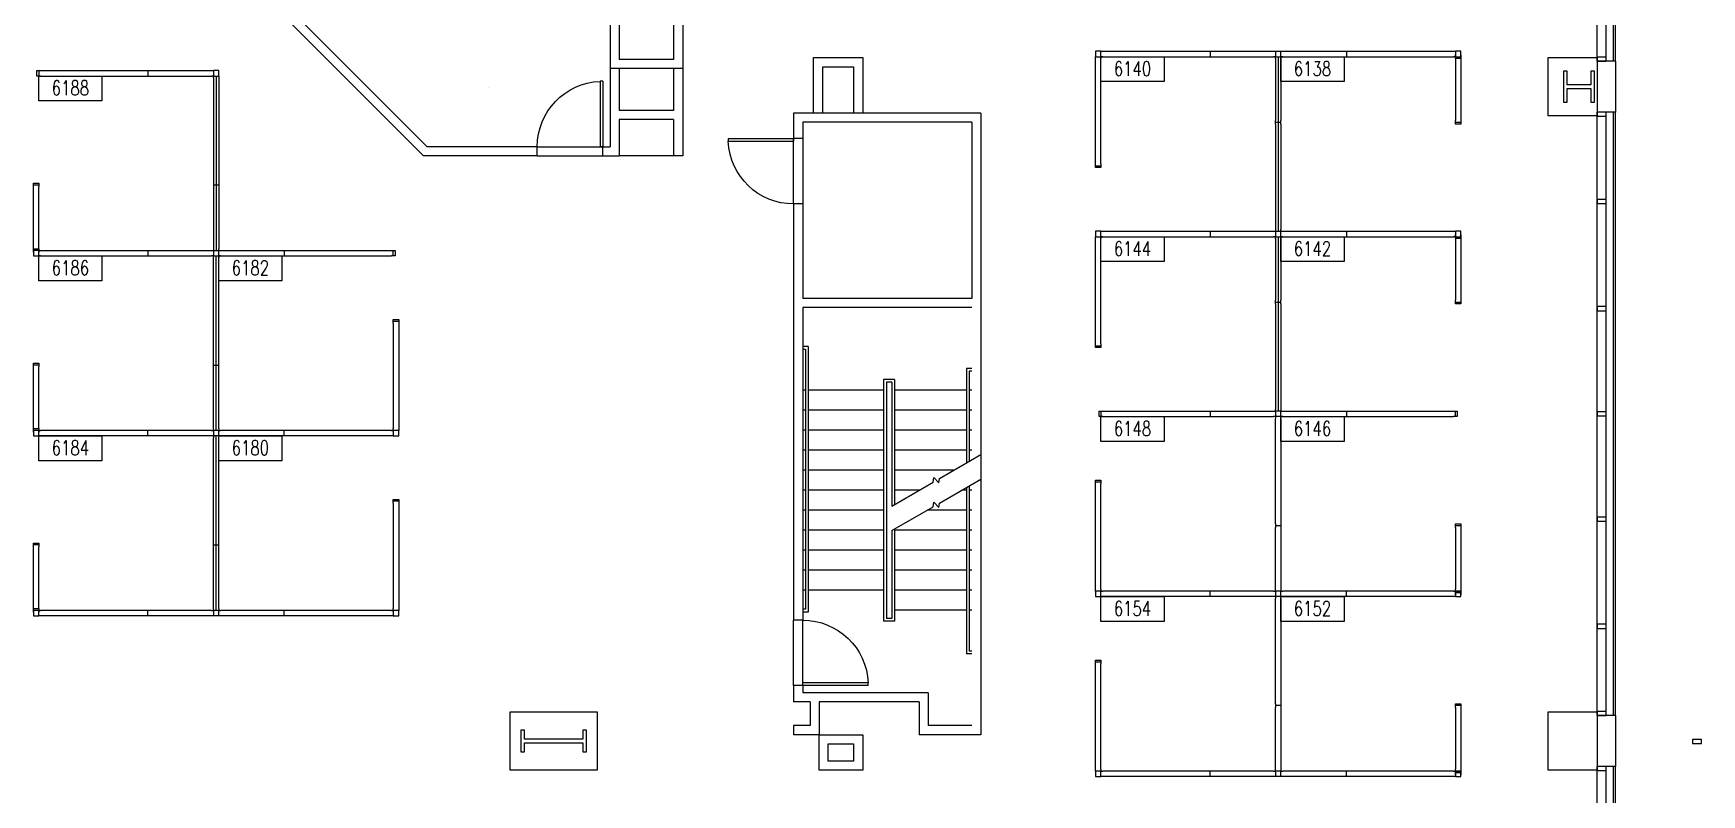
# Model space of a CAD drawing. Header units: inches. Extents: x 843 to 3431, y 843 to 3384.
# Drawn here: x 2514 to 3431, y 1555 to 1973 of the extents above; entities that cross this region are included whole.
import ezdxf
from ezdxf.enums import TextEntityAlignment as Align

# ---------------------------------------------------------------- set-up
doc = ezdxf.new("R2010")
doc.units = ezdxf.units.IN
doc.header["$MEASUREMENT"] = 0
doc.layers.get('0').update_dxf_attribs({"linetype": 'CONTINUOUS'})
for name, color, linetype in [('E-B-CORE', 8, 'CONTINUOUS'), ('E-B-FURR', 6, 'CONTINUOUS'), ('E-B-GLAZ', 8, 'CONTINUOUS'), ('E-B-MULL', 8, 'CONTINUOUS'), ('E-B-SHEL', 2, 'CONTINUOUS'), ('E-C-HEAD', 5, 'CONTINUOUS'), ('E-F-DOOR', 3, 'CONTINUOUS'), ('E-F-STAIR', 8, 'CONTINUOUS'), ('E-S-COLM', 8, 'CONTINUOUS'), ('PANELS_201', 6, 'CONTINUOUS'), ('RMNUM', 40, 'CONTINUOUS')]:
    doc.layers.add(name, color=color, linetype=linetype)
doc.styles.add('ROMANS', font='romans', dxfattribs={"width": 0.75, "height": 8})

# ---------------------------------------------------------------- blocks, each defined once
blk = doc.blocks.new('DR-36')
for p, q in [((0, 36), (0, 0)), ((0, 36), (1.5, 36)), ((1.5, 36), (1.5, 0)), ((0, 0), (1.5, 0))]:
    blk.add_line(p, q)
blk.add_arc((0, 0), 36, 0, 87.61406)
blk = doc.blocks.new('RMNUM')
at = {"layer": 'RMNUM'}
blk.add_lwpolyline([(-16.33354, 6.674702), (18.388073, 6.674702), (18.388073, -6.982766), (-16.33354, -6.982766), (-16.33354, 6.674702)], dxfattribs=at)
at = {"layer": 'RMNUM', "style": 'ROMANS', "width": 0.75}
blk.add_attdef('NUMBER', text='', height=8, dxfattribs=at).set_placement((1.027267, 0.114097), align=Align.MIDDLE_CENTER)

msp = doc.modelspace()

# ---------------------------------------------------------------- linework, layer by layer
msp.add_line((2764.11, 1943.65), (2764.11, 1943.65))
at = {"layer": 'E-B-CORE'}
for p, q in [((2831, 2110), (2831, 1954)), ((2836, 2110), (2836, 1959)), ((2866, 1982), (2866, 1959)), ((2871, 1982), (2871, 1954)), ((2866, 1959), (2836, 1959)), ((2871, 1954), (2831, 1954)), ((3035, 1929.5), (2932, 1929.5)), ((2932, 1929.5), (2932, 1915.5)), ((3035, 1929.5), (3035, 1587.5)), ((3030, 1924.5), (2937, 1924.5)), ((2937, 1924.5), (2937, 1915.5)), ((3030, 1924.5), (3030, 1827.5)), ((2937, 1915.5), (2932, 1915.5)), ((2932, 1879.5), (2932, 1650.5)), ((2937, 1879.5), (2932, 1879.5)), ((2937, 1879.5), (2937, 1827.5)), ((3030, 1827.5), (2937, 1827.5)), ((3030, 1822.5), (2937, 1822.5)), ((2937, 1822.5), (2937, 1650.5)), ((2937, 1650.5), (2932, 1650.5)), ((2937, 1614.5), (2932, 1614.5)), ((2932, 1614.5), (2932, 1605.5)), ((2937, 1614.5), (2937, 1610.5)), ((3006, 1610.5), (2937, 1610.5)), ((3006, 1610.5), (3006, 1592.5)), ((2941, 1605.5), (2932, 1605.5)), ((2941, 1605.5), (2941, 1592.5)), ((2946, 1605.5), (2946, 1587.5)), ((3001, 1605.5), (2946, 1605.5)), ((3001, 1605.5), (3001, 1587.5)), ((2941, 1592.5), (2932, 1592.5)), ((2932, 1592.5), (2932, 1587.5)), ((3030, 1592.5), (3006, 1592.5)), ((2946, 1587.5), (2932, 1587.5)), ((3035, 1587.5), (3001, 1587.5))]:
    msp.add_line(p, q, dxfattribs=at)
for points in [[(2970, 1587.5), (2970, 1568), (2946, 1568), (2946, 1587.5)], [(2965, 1582.5), (2965, 1573), (2951, 1573), (2951, 1582.5)]]:
    msp.add_lwpolyline(points, close=True, dxfattribs=at)
at = {"layer": 'E-B-FURR'}
for p, q in [((3374, 1958), (3374, 2290)), ((2728.41, 1906), (2586, 2048.41)), ((2730.48, 1911), (2628.7, 2012.78)), ((2948, 1955), (2965, 1955)), ((2948, 1929.43), (2948, 1955)), ((2965, 1955), (2965, 1929.43)), ((2831, 1954), (2831, 1911)), ((2836, 1954), (2836, 1931)), ((2866, 1954), (2866, 1931)), ((2871, 1954), (2871, 1906)), ((2866, 1931), (2836, 1931)), ((3374, 1598), (3374, 1930)), ((2866, 1926), (2836, 1926)), ((2836, 1926), (2836, 1906)), ((2866, 1926), (2866, 1906)), ((2791, 1911), (2730.48, 1911)), ((2791, 1906), (2791, 1911)), ((2827, 1911), (2831, 1911)), ((2827, 1906), (2827, 1911)), ((2791, 1906), (2728.41, 1906)), ((2827, 1906), (2836, 1906)), ((2871, 1906), (2866, 1906)), ((3374, 1238), (3374, 1570))]:
    msp.add_line(p, q, dxfattribs=at)
for points in [[(2943, 1929.5), (2943, 1960), (2970, 1960)], [(2970, 1960), (2970, 1929.5)]]:
    msp.add_lwpolyline(points, dxfattribs=at)
for points in [[(3374, 1960), (3374, 1928), (3347, 1928), (3347, 1960)], [(2824, 1600), (2824, 1568), (2776, 1568), (2776, 1600)], [(3374, 1600), (3374, 1568), (3347, 1568), (3347, 1600)]]:
    msp.add_lwpolyline(points, close=True, dxfattribs=at)
at = {"layer": 'E-B-GLAZ'}
for p, q in [((3379, 1958), (3379, 2290)), ((3383, 1958), (3383, 2290)), ((3384, 1958), (3384, 2290)), ((3379, 1598), (3379, 1930)), ((3383, 1598), (3383, 1930)), ((3384, 1598), (3384, 1930)), ((3383, 1237.7), (3383, 1570)), ((3384, 1237.74), (3384, 1570)), ((3379, 1236.19), (3379, 1568.19))]:
    msp.add_line(p, q, dxfattribs=at)
at = {"layer": 'E-B-MULL'}
for points in [[(3379, 1960.25), (3374, 1960.25), (3374, 1958), (3379, 1958)], [(3379, 1930), (3374, 1930), (3374, 1927.75), (3379, 1927.75)], [(3379, 1882), (3374, 1882), (3374, 1879.75), (3379, 1879.75)], [(3379, 1823), (3374, 1823), (3374, 1820.75), (3379, 1820.75)], [(3379, 1765.12), (3374, 1765.12), (3374, 1762.88), (3379, 1762.88)], [(3379, 1707.25), (3374, 1707.25), (3374, 1705), (3379, 1705)], [(3379, 1648.25), (3374, 1648.25), (3374, 1646), (3379, 1646)], [(3379, 1600.25), (3374, 1600.25), (3374, 1598), (3379, 1598)], [(3431.45, 1584.95), (3426.45, 1584.95), (3426.45, 1582.7), (3431.45, 1582.7)], [(3379, 1570), (3374, 1570), (3374, 1567.75), (3379, 1567.75)]]:
    msp.add_lwpolyline(points, close=True, dxfattribs=at)
at = {"layer": 'E-B-SHEL'}
for p, q in [((3384, 1958), (3374, 1958)), ((3374, 1958), (3374, 1930)), ((3384, 1958), (3384, 1930)), ((3384, 1930), (3374, 1930)), ((3384, 1598), (3374, 1598)), ((3374, 1598), (3374, 1570)), ((3384, 1598), (3384, 1570)), ((3384, 1570), (3374, 1570))]:
    msp.add_line(p, q, dxfattribs=at)
at = {"layer": 'E-C-HEAD'}
for p, q in [((2791, 1911), (2827, 1911)), ((2932, 1879.5), (2932, 1915.5)), ((2937, 1915.5), (2937, 1879.5)), ((2791, 1906), (2827, 1906)), ((2866, 1906), (2836, 1906)), ((2932, 1614.5), (2932, 1650.5)), ((2937, 1614.5), (2937, 1650.5))]:
    msp.add_line(p, q, dxfattribs=at)
at = {"layer": 'E-F-STAIR'}
for p, q in [((2940, 1801), (2937, 1801)), ((2938.5, 1799.5), (2937, 1799.5)), ((2938.5, 1799.5), (2938.5, 1656.5)), ((2940, 1801), (2940, 1655)), ((2981.5, 1783), (2981.5, 1650)), ((2987.5, 1783), (2981.5, 1783)), ((2983, 1781.5), (2983, 1651.5)), ((2986, 1781.5), (2983, 1781.5)), ((2986, 1781.5), (2986, 1713.33)), ((2987.5, 1783), (2987.5, 1714.2)), ((3027, 1789), (3027, 1737)), ((3030, 1789), (3027, 1789)), ((3028.5, 1787.5), (3028.5, 1737.87)), ((3030, 1787.5), (3028.5, 1787.5)), ((2938.5, 1777), (2937, 1777)), ((2981.5, 1777), (2940, 1777)), ((3027, 1777), (2987.5, 1777)), ((3030, 1777), (3028.5, 1777)), ((2938.5, 1766), (2937, 1766)), ((2981.5, 1766), (2940, 1766)), ((3027, 1766), (2987.5, 1766)), ((3030, 1766), (3028.5, 1766)), ((2938.5, 1755), (2937, 1755)), ((2981.5, 1755), (2940, 1755)), ((3027, 1755), (2987.5, 1755)), ((3030, 1755), (3028.5, 1755)), ((2938.5, 1744), (2937, 1744)), ((2981.5, 1744), (2940, 1744)), ((3027, 1744), (2987.5, 1744)), ((3030, 1744), (3028.5, 1744)), ((2938.5, 1733), (2937, 1733)), ((2981.5, 1733), (2940, 1733)), ((3020.06, 1733), (2987.5, 1733)), ((2938.5, 1722), (2937, 1722)), ((2981.5, 1722), (2940, 1722)), ((3001.01, 1722), (2987.5, 1722)), ((3027, 1722), (3024.51, 1722)), ((3027, 1723.44), (3027, 1632)), ((3028.5, 1724.3), (3028.5, 1633.5)), ((3030, 1722), (3028.5, 1722)), ((2938.5, 1711), (2937, 1711)), ((2981.5, 1711), (2940, 1711)), ((3027, 1711), (3005.46, 1711)), ((3030, 1711), (3028.5, 1711)), ((2938.5, 1700), (2937, 1700)), ((2981.5, 1700), (2940, 1700)), ((2986, 1699.77), (2986, 1651.5)), ((2987.5, 1700.63), (2987.5, 1650)), ((3027, 1700), (2987.5, 1700)), ((3030, 1700), (3028.5, 1700)), ((2938.5, 1689), (2937, 1689)), ((2981.5, 1689), (2940, 1689)), ((3027, 1689), (2987.5, 1689)), ((3030, 1689), (3028.5, 1689)), ((2938.5, 1678), (2937, 1678)), ((2981.5, 1678), (2940, 1678)), ((3027, 1678), (2987.5, 1678)), ((3030, 1678), (3028.5, 1678)), ((2938.5, 1667), (2937, 1667)), ((2981.5, 1667), (2940, 1667)), ((3027, 1667), (2987.5, 1667)), ((3030, 1667), (3028.5, 1667)), ((2938.5, 1656.5), (2937, 1656.5)), ((2940, 1655), (2937, 1655)), ((3027, 1656), (2987.5, 1656)), ((3030, 1656), (3028.5, 1656)), ((2987.5, 1650), (2981.5, 1650)), ((2986, 1651.5), (2983, 1651.5)), ((3030, 1633.5), (3028.5, 1633.5)), ((3030, 1632), (3027, 1632))]:
    msp.add_line(p, q, dxfattribs=at)
for points in [[(2986, 1713.33), (3008.69, 1726.43), (3009.02, 1728.93), (3011.94, 1726), (3012.27, 1728.5), (3035, 1741.62)], [(2986, 1699.77), (3008.69, 1712.87), (3009.02, 1715.36), (3011.94, 1712.44), (3012.27, 1714.94), (3035, 1728.06)]]:
    msp.add_lwpolyline(points, dxfattribs=at)
at = {"layer": 'E-S-COLM'}
for points in [[(3370.5, 1935.5), (3372.5, 1935.5), (3372.5, 1952.5), (3370.5, 1952.5), (3370.5, 1945), (3357.5, 1945), (3357.5, 1952.5), (3355.5, 1952.5), (3355.5, 1935.5), (3357.5, 1935.5), (3357.5, 1943), (3370.5, 1943)], [(2816, 1578), (2818, 1578), (2818, 1590), (2816, 1590), (2816, 1585), (2784, 1585), (2784, 1590), (2782, 1590), (2782, 1578), (2784, 1578), (2784, 1583), (2816, 1583)]]:
    msp.add_lwpolyline(points, close=True, dxfattribs=at)
at = {"layer": 'PANELS_201', "linetype": 'Continuous'}
for p, q in [((3296.03, 1960.49), (3299.03, 1960.49)), ((2516.79, 1853.9), (2513.79, 1853.9)), ((3296.03, 1861.49), (3299.03, 1861.49)), ((2516.79, 1754.9), (2513.79, 1754.9)), ((3197.03, 1703.49), (3197.03, 1761.49)), ((3200.03, 1761.49), (3200.03, 1703.49)), ((3197.03, 1667.49), (3197.03, 1701.49)), ((3200.03, 1701.49), (3200.03, 1667.49)), ((3197.03, 1604.49), (3197.03, 1662.49)), ((3200.03, 1662.49), (3200.03, 1604.49)), ((3299.03, 1665.49), (3296.03, 1665.49)), ((2516.79, 1655.9), (2513.79, 1655.9)), ((3197.03, 1568.49), (3197.03, 1602.49)), ((3200.03, 1602.49), (3200.03, 1568.49)), ((3299.03, 1566.49), (3296.03, 1566.49))]:
    msp.add_line(p, q, dxfattribs=at)
for points in [[(3101.03, 1963.49), (3098.03, 1963.49), (3098.03, 1960.49)], [(3098.03, 1959.49), (3098.03, 1960.49), (3101.03, 1960.49), (3101.03, 1959.49)], [(3098.03, 1901.49), (3098.03, 1959.49)], [(3102.03, 1960.49), (3101.03, 1960.49), (3101.03, 1963.49), (3102.03, 1963.49)], [(3101.03, 1901.49), (3101.03, 1959.49)], [(3102.03, 1963.49), (3160.03, 1963.49)], [(3102.03, 1960.49), (3160.03, 1960.49)], [(3160.03, 1963.49), (3162.03, 1963.49)], [(3160.03, 1960.49), (3162.03, 1960.49)], [(3161.03, 1963.49), (3161.03, 1960.49)], [(3162.03, 1963.49), (3196.03, 1963.49)], [(3162.03, 1960.49), (3196.03, 1960.49)], [(3196.03, 1963.49), (3197.03, 1963.49), (3197.03, 1960.49), (3196.03, 1960.49)], [(3197.03, 1963.49), (3200.03, 1963.49)], [(3197.03, 1959.49), (3197.03, 1960.49), (3200.03, 1960.49), (3200.03, 1959.49)], [(3197.03, 1959.49), (3197.03, 1925.49)], [(3198.53, 1960.49), (3198.53, 1924.49)], [(3201.03, 1960.49), (3200.03, 1960.49), (3200.03, 1963.49), (3201.03, 1963.49)], [(3200.03, 1959.49), (3200.03, 1925.49)], [(3201.03, 1963.49), (3235.03, 1963.49)], [(3201.03, 1960.49), (3235.03, 1960.49)], [(3235.03, 1963.49), (3237.03, 1963.49)], [(3235.03, 1960.49), (3237.03, 1960.49)], [(3236.03, 1963.49), (3236.03, 1960.49)], [(3237.03, 1963.49), (3295.03, 1963.49)], [(3237.03, 1960.49), (3295.03, 1960.49)], [(3295.03, 1963.49), (3296.03, 1963.49), (3296.03, 1960.49), (3295.03, 1960.49)], [(3299.03, 1960.49), (3299.03, 1963.49), (3296.03, 1963.49)], [(3299.03, 1961.49), (3299.03, 1960.49), (3299.03, 1959.49), (3296.03, 1959.49), (3296.03, 1961.49)], [(3296.03, 1959.49), (3296.03, 1960.49), (3299.03, 1960.49), (3299.03, 1959.49)], [(3296.03, 1959.49), (3296.03, 1925.49)], [(3299.03, 1959.49), (3299.03, 1925.49)], [(2517.79, 1949.9), (2516.79, 1949.9), (2515.79, 1949.9), (2515.79, 1952.9), (2517.79, 1952.9)], [(2516.79, 1952.9), (2516.79, 1949.9)], [(2517.79, 1952.9), (2575.79, 1952.9)], [(2517.79, 1949.9), (2575.79, 1949.9)], [(2575.79, 1952.9), (2577.79, 1952.9)], [(2575.79, 1949.9), (2577.79, 1949.9)], [(2576.79, 1952.9), (2576.79, 1949.9)], [(2577.79, 1952.9), (2611.79, 1952.9)], [(2577.79, 1949.9), (2611.79, 1949.9)], [(2611.79, 1952.9), (2612.79, 1952.9), (2612.79, 1949.9), (2611.79, 1949.9)], [(2615.79, 1949.9), (2615.79, 1952.9), (2612.79, 1952.9)], [(2612.79, 1948.9), (2612.79, 1949.9), (2615.79, 1949.9), (2615.79, 1948.9)], [(2612.79, 1948.9), (2612.79, 1890.9)], [(2614.29, 1949.9), (2614.29, 1889.9)], [(2615.79, 1948.9), (2615.79, 1890.9)], [(3197.03, 1923.49), (3197.03, 1925.49)], [(3197.03, 1924.49), (3200.03, 1924.49)], [(3197.03, 1923.49), (3197.03, 1865.49)], [(3198.53, 1924.49), (3198.53, 1864.49)], [(3200.03, 1923.49), (3200.03, 1925.49)], [(3200.03, 1923.49), (3200.03, 1865.49)], [(3299.03, 1925.49), (3299.03, 1924.49), (3299.03, 1923.49), (3296.03, 1923.49), (3296.03, 1925.49)], [(3296.03, 1924.49), (3299.03, 1924.49)], [(3101.03, 1901.49), (3101.03, 1900.49), (3101.03, 1899.49), (3098.03, 1899.49), (3098.03, 1901.49)], [(3098.03, 1900.49), (3101.03, 1900.49)], [(2513.79, 1888.9), (2513.79, 1889.9), (2513.79, 1890.9), (2516.79, 1890.9), (2516.79, 1888.9)], [(2612.79, 1890.9), (2612.79, 1888.9)], [(2615.79, 1890.9), (2615.79, 1888.9)], [(2516.79, 1889.9), (2513.79, 1889.9)], [(2513.79, 1854.9), (2513.79, 1888.9)], [(2516.79, 1854.9), (2516.79, 1888.9)], [(2615.79, 1889.9), (2612.79, 1889.9)], [(2612.79, 1888.9), (2612.79, 1854.9)], [(2614.29, 1889.9), (2614.29, 1853.9)], [(2615.79, 1888.9), (2615.79, 1854.9)], [(3101.03, 1864.49), (3098.03, 1864.49), (3098.03, 1861.49)], [(3102.03, 1861.49), (3101.03, 1861.49), (3101.03, 1864.49), (3102.03, 1864.49)], [(3102.03, 1864.49), (3160.03, 1864.49)], [(3160.03, 1864.49), (3162.03, 1864.49)], [(3161.03, 1864.49), (3161.03, 1861.49)], [(3162.03, 1864.49), (3196.03, 1864.49)], [(3196.03, 1864.49), (3197.03, 1864.49), (3197.03, 1861.49), (3196.03, 1861.49)], [(3197.03, 1865.49), (3197.03, 1864.49), (3200.03, 1864.49), (3200.03, 1865.49)], [(3201.03, 1861.49), (3200.03, 1861.49), (3200.03, 1864.49), (3201.03, 1864.49)], [(3201.03, 1864.49), (3235.03, 1864.49)], [(3235.03, 1864.49), (3237.03, 1864.49)], [(3236.03, 1864.49), (3236.03, 1861.49)], [(3237.03, 1864.49), (3295.03, 1864.49)], [(3295.03, 1864.49), (3296.03, 1864.49), (3296.03, 1861.49), (3295.03, 1861.49)], [(3299.03, 1861.49), (3299.03, 1864.49), (3296.03, 1864.49)], [(2513.79, 1852.9), (2513.79, 1853.9), (2513.79, 1854.9), (2516.79, 1854.9), (2516.79, 1852.9)], [(2516.79, 1854.9), (2516.79, 1853.9), (2513.79, 1853.9), (2513.79, 1854.9)], [(2513.79, 1853.9), (2513.79, 1850.9), (2516.79, 1850.9)], [(2517.79, 1850.9), (2516.79, 1850.9), (2516.79, 1853.9), (2517.79, 1853.9)], [(2517.79, 1853.9), (2575.79, 1853.9)], [(2575.79, 1853.9), (2577.79, 1853.9)], [(2576.79, 1853.9), (2576.79, 1850.9)], [(2577.79, 1853.9), (2611.79, 1853.9)], [(2611.79, 1853.9), (2612.79, 1853.9), (2612.79, 1850.9), (2611.79, 1850.9)], [(2612.79, 1854.9), (2612.79, 1853.9), (2615.79, 1853.9), (2615.79, 1854.9)], [(2616.79, 1850.9), (2615.79, 1850.9), (2615.79, 1853.9), (2616.79, 1853.9)], [(2616.79, 1853.9), (2650.79, 1853.9)], [(2650.79, 1853.9), (2652.79, 1853.9)], [(2651.79, 1853.9), (2651.79, 1850.9)], [(2652.79, 1853.9), (2710.79, 1853.9)], [(2710.79, 1853.9), (2711.79, 1853.9), (2712.79, 1853.9), (2712.79, 1850.9), (2710.79, 1850.9)], [(2711.79, 1850.9), (2711.79, 1853.9)], [(3098.03, 1860.49), (3098.03, 1861.49), (3101.03, 1861.49), (3101.03, 1860.49)], [(3098.03, 1802.49), (3098.03, 1860.49)], [(3101.03, 1802.49), (3101.03, 1860.49)], [(3102.03, 1861.49), (3160.03, 1861.49)], [(3160.03, 1861.49), (3162.03, 1861.49)], [(3162.03, 1861.49), (3196.03, 1861.49)], [(3197.03, 1860.49), (3197.03, 1861.49), (3200.03, 1861.49), (3200.03, 1860.49)], [(3197.03, 1860.49), (3197.03, 1826.49)], [(3198.53, 1861.49), (3198.53, 1825.49)], [(3200.03, 1860.49), (3200.03, 1826.49)], [(3201.03, 1861.49), (3235.03, 1861.49)], [(3235.03, 1861.49), (3237.03, 1861.49)], [(3237.03, 1861.49), (3295.03, 1861.49)], [(3299.03, 1862.49), (3299.03, 1861.49), (3299.03, 1860.49), (3296.03, 1860.49), (3296.03, 1862.49)], [(3296.03, 1860.49), (3296.03, 1861.49), (3299.03, 1861.49), (3299.03, 1860.49)], [(3296.03, 1860.49), (3296.03, 1826.49)], [(3299.03, 1860.49), (3299.03, 1826.49)], [(2517.79, 1850.9), (2575.79, 1850.9)], [(2575.79, 1850.9), (2577.79, 1850.9)], [(2577.79, 1850.9), (2611.79, 1850.9)], [(2612.79, 1849.9), (2612.79, 1850.9), (2615.79, 1850.9), (2615.79, 1849.9)], [(2612.79, 1791.9), (2612.79, 1849.9)], [(2614.29, 1790.9), (2614.29, 1850.9)], [(2615.79, 1791.9), (2615.79, 1849.9)], [(2616.79, 1850.9), (2650.79, 1850.9)], [(2650.79, 1850.9), (2652.79, 1850.9)], [(2652.79, 1850.9), (2710.79, 1850.9)], [(3197.03, 1824.49), (3197.03, 1826.49)], [(3200.03, 1824.49), (3200.03, 1826.49)], [(3299.03, 1826.49), (3299.03, 1825.49), (3299.03, 1824.49), (3296.03, 1824.49), (3296.03, 1826.49)], [(3197.03, 1825.49), (3200.03, 1825.49)], [(3197.03, 1824.49), (3197.03, 1766.49)], [(3198.53, 1825.49), (3198.53, 1765.49)], [(3200.03, 1824.49), (3200.03, 1766.49)], [(3296.03, 1825.49), (3299.03, 1825.49)], [(2711.79, 1813.9), (2711.79, 1814.9), (2711.79, 1815.9), (2714.79, 1815.9), (2714.79, 1813.9)], [(2714.79, 1814.9), (2711.79, 1814.9)], [(2711.79, 1813.9), (2711.79, 1755.9)], [(2714.79, 1813.9), (2714.79, 1755.9)], [(3101.03, 1802.49), (3101.03, 1801.49), (3101.03, 1800.49), (3098.03, 1800.49), (3098.03, 1802.49)], [(3098.03, 1801.49), (3101.03, 1801.49)], [(2513.79, 1789.9), (2513.79, 1790.9), (2513.79, 1791.9), (2516.79, 1791.9), (2516.79, 1789.9)], [(2516.79, 1790.9), (2513.79, 1790.9)], [(2513.79, 1755.9), (2513.79, 1789.9)], [(2516.79, 1755.9), (2516.79, 1789.9)], [(2612.79, 1789.9), (2612.79, 1791.9)], [(2612.79, 1790.9), (2615.79, 1790.9)], [(2612.79, 1755.9), (2612.79, 1789.9)], [(2614.29, 1754.9), (2614.29, 1790.9)], [(2615.79, 1789.9), (2615.79, 1791.9)], [(2615.79, 1755.9), (2615.79, 1789.9)], [(3102.03, 1762.49), (3101.03, 1762.49), (3100.03, 1762.49), (3100.03, 1765.49), (3102.03, 1765.49)], [(3101.03, 1765.49), (3101.03, 1762.49)], [(3102.03, 1765.49), (3160.03, 1765.49)], [(3102.03, 1762.49), (3160.03, 1762.49)], [(3160.03, 1765.49), (3162.03, 1765.49)], [(3160.03, 1762.49), (3162.03, 1762.49)], [(3161.03, 1765.49), (3161.03, 1762.49)], [(3162.03, 1765.49), (3196.03, 1765.49)], [(3162.03, 1762.49), (3196.03, 1762.49)], [(3196.03, 1765.49), (3197.03, 1765.49), (3197.03, 1762.49), (3196.03, 1762.49)], [(3200.03, 1766.49), (3200.03, 1765.49), (3197.03, 1765.49), (3197.03, 1766.49)], [(3200.03, 1761.49), (3200.03, 1762.49), (3197.03, 1762.49), (3197.03, 1761.49)], [(3201.03, 1762.49), (3200.03, 1762.49), (3200.03, 1765.49), (3201.03, 1765.49)], [(3201.03, 1765.49), (3235.03, 1765.49)], [(3201.03, 1762.49), (3235.03, 1762.49)], [(3235.03, 1765.49), (3237.03, 1765.49)], [(3235.03, 1762.49), (3237.03, 1762.49)], [(3236.03, 1765.49), (3236.03, 1762.49)], [(3237.03, 1765.49), (3295.03, 1765.49)], [(3237.03, 1762.49), (3295.03, 1762.49)], [(3295.03, 1765.49), (3296.03, 1765.49), (3297.03, 1765.49), (3297.03, 1762.49), (3295.03, 1762.49)], [(3296.03, 1762.49), (3296.03, 1765.49)], [(2516.79, 1755.9), (2516.79, 1754.9), (2513.79, 1754.9), (2513.79, 1755.9)], [(2513.79, 1753.9), (2513.79, 1754.9), (2513.79, 1755.9), (2516.79, 1755.9), (2516.79, 1753.9)], [(2513.79, 1754.9), (2513.79, 1751.9), (2516.79, 1751.9)], [(2517.79, 1751.9), (2516.79, 1751.9), (2516.79, 1754.9), (2517.79, 1754.9)], [(2575.79, 1754.9), (2517.79, 1754.9)], [(2577.79, 1754.9), (2575.79, 1754.9)], [(2576.79, 1751.9), (2576.79, 1754.9)], [(2611.79, 1754.9), (2577.79, 1754.9)], [(2611.79, 1754.9), (2612.79, 1754.9), (2612.79, 1751.9), (2611.79, 1751.9)], [(2615.79, 1755.9), (2615.79, 1754.9), (2612.79, 1754.9), (2612.79, 1755.9)], [(2616.79, 1751.9), (2615.79, 1751.9), (2615.79, 1754.9), (2616.79, 1754.9)], [(2650.79, 1754.9), (2616.79, 1754.9)], [(2652.79, 1754.9), (2650.79, 1754.9)], [(2651.79, 1751.9), (2651.79, 1754.9)], [(2710.79, 1754.9), (2652.79, 1754.9)], [(2710.79, 1754.9), (2711.79, 1754.9), (2711.79, 1751.9), (2710.79, 1751.9)], [(2714.79, 1755.9), (2714.79, 1754.9), (2711.79, 1754.9), (2711.79, 1755.9)], [(2711.79, 1751.9), (2714.79, 1751.9), (2714.79, 1754.9)], [(2575.79, 1751.9), (2517.79, 1751.9)], [(2577.79, 1751.9), (2575.79, 1751.9)], [(2611.79, 1751.9), (2577.79, 1751.9)], [(2615.79, 1750.9), (2615.79, 1751.9), (2612.79, 1751.9), (2612.79, 1750.9)], [(2612.79, 1692.9), (2612.79, 1750.9)], [(2614.29, 1691.9), (2614.29, 1751.9)], [(2615.79, 1692.9), (2615.79, 1750.9)], [(2650.79, 1751.9), (2616.79, 1751.9)], [(2652.79, 1751.9), (2650.79, 1751.9)], [(2710.79, 1751.9), (2652.79, 1751.9)], [(3098.03, 1725.49), (3098.03, 1726.49), (3098.03, 1727.49), (3101.03, 1727.49), (3101.03, 1725.49)], [(3101.03, 1726.49), (3098.03, 1726.49)], [(3098.03, 1667.49), (3098.03, 1725.49)], [(3101.03, 1667.49), (3101.03, 1725.49)], [(2711.79, 1714.9), (2711.79, 1715.9), (2711.79, 1716.9), (2714.79, 1716.9), (2714.79, 1714.9)], [(2714.79, 1715.9), (2711.79, 1715.9)], [(2711.79, 1714.9), (2711.79, 1656.9)], [(2714.79, 1714.9), (2714.79, 1656.9)], [(3197.03, 1703.49), (3197.03, 1701.49)], [(3200.03, 1702.49), (3197.03, 1702.49)], [(3200.03, 1703.49), (3200.03, 1701.49)], [(3296.03, 1701.49), (3296.03, 1702.49), (3296.03, 1703.49), (3299.03, 1703.49), (3299.03, 1701.49)], [(3299.03, 1702.49), (3296.03, 1702.49)], [(3296.03, 1701.49), (3296.03, 1667.49)], [(3299.03, 1701.49), (3299.03, 1667.49)], [(2513.79, 1690.9), (2513.79, 1691.9), (2513.79, 1692.9), (2516.79, 1692.9), (2516.79, 1690.9)], [(2516.79, 1691.9), (2513.79, 1691.9)], [(2513.79, 1656.9), (2513.79, 1690.9)], [(2516.79, 1656.9), (2516.79, 1690.9)], [(2612.79, 1690.9), (2612.79, 1692.9)], [(2612.79, 1691.9), (2615.79, 1691.9)], [(2612.79, 1656.9), (2612.79, 1690.9)], [(2614.29, 1655.9), (2614.29, 1691.9)], [(2615.79, 1690.9), (2615.79, 1692.9)], [(2615.79, 1656.9), (2615.79, 1690.9)], [(3101.03, 1667.49), (3101.03, 1666.49), (3098.03, 1666.49), (3098.03, 1667.49)], [(3098.03, 1666.49), (3098.03, 1663.49), (3101.03, 1663.49)], [(3102.03, 1663.49), (3101.03, 1663.49), (3101.03, 1666.49), (3102.03, 1666.49)], [(3160.03, 1666.49), (3102.03, 1666.49)], [(3160.03, 1663.49), (3102.03, 1663.49)], [(3162.03, 1666.49), (3160.03, 1666.49)], [(3162.03, 1663.49), (3160.03, 1663.49)], [(3161.03, 1663.49), (3161.03, 1666.49)], [(3196.03, 1666.49), (3162.03, 1666.49)], [(3196.03, 1663.49), (3162.03, 1663.49)], [(3196.03, 1666.49), (3197.03, 1666.49), (3197.03, 1663.49), (3196.03, 1663.49)], [(3200.03, 1667.49), (3200.03, 1666.49), (3197.03, 1666.49), (3197.03, 1667.49)], [(3200.03, 1662.49), (3200.03, 1663.49), (3197.03, 1663.49), (3197.03, 1662.49)], [(3201.03, 1663.49), (3200.03, 1663.49), (3200.03, 1666.49), (3201.03, 1666.49)], [(3235.03, 1666.49), (3201.03, 1666.49)], [(3235.03, 1663.49), (3201.03, 1663.49)], [(3237.03, 1666.49), (3235.03, 1666.49)], [(3237.03, 1663.49), (3235.03, 1663.49)], [(3236.03, 1663.49), (3236.03, 1666.49)], [(3295.03, 1666.49), (3237.03, 1666.49)], [(3295.03, 1663.49), (3237.03, 1663.49)], [(3295.03, 1666.49), (3296.03, 1666.49), (3296.03, 1663.49), (3295.03, 1663.49)], [(3299.03, 1667.49), (3299.03, 1666.49), (3296.03, 1666.49), (3296.03, 1667.49)], [(3296.03, 1664.49), (3296.03, 1665.49), (3296.03, 1666.49), (3299.03, 1666.49), (3299.03, 1664.49)], [(3296.03, 1663.49), (3299.03, 1663.49), (3299.03, 1666.49)], [(2516.79, 1656.9), (2516.79, 1655.9), (2513.79, 1655.9), (2513.79, 1656.9)], [(2513.79, 1654.9), (2513.79, 1655.9), (2513.79, 1656.9), (2516.79, 1656.9), (2516.79, 1654.9)], [(2513.79, 1655.9), (2513.79, 1652.9), (2516.79, 1652.9)], [(2517.79, 1652.9), (2516.79, 1652.9), (2516.79, 1655.9), (2517.79, 1655.9)], [(2575.79, 1655.9), (2517.79, 1655.9)], [(2575.79, 1652.9), (2517.79, 1652.9)], [(2577.79, 1655.9), (2575.79, 1655.9)], [(2577.79, 1652.9), (2575.79, 1652.9)], [(2576.79, 1652.9), (2576.79, 1655.9)], [(2611.79, 1655.9), (2577.79, 1655.9)], [(2611.79, 1652.9), (2577.79, 1652.9)], [(2611.79, 1655.9), (2612.79, 1655.9), (2612.79, 1652.9), (2611.79, 1652.9)], [(2615.79, 1656.9), (2615.79, 1655.9), (2612.79, 1655.9), (2612.79, 1656.9)], [(2615.79, 1652.9), (2612.79, 1652.9)], [(2616.79, 1652.9), (2615.79, 1652.9), (2615.79, 1655.9), (2616.79, 1655.9)], [(2650.79, 1655.9), (2616.79, 1655.9)], [(2650.79, 1652.9), (2616.79, 1652.9)], [(2652.79, 1655.9), (2650.79, 1655.9)], [(2652.79, 1652.9), (2650.79, 1652.9)], [(2651.79, 1652.9), (2651.79, 1655.9)], [(2710.79, 1655.9), (2652.79, 1655.9)], [(2710.79, 1652.9), (2652.79, 1652.9)], [(2710.79, 1655.9), (2711.79, 1655.9), (2711.79, 1652.9), (2710.79, 1652.9)], [(2714.79, 1656.9), (2714.79, 1655.9), (2711.79, 1655.9), (2711.79, 1656.9)], [(2711.79, 1652.9), (2714.79, 1652.9), (2714.79, 1655.9)], [(3098.03, 1626.49), (3098.03, 1627.49), (3098.03, 1628.49), (3101.03, 1628.49), (3101.03, 1626.49)], [(3101.03, 1627.49), (3098.03, 1627.49)], [(3098.03, 1568.49), (3098.03, 1626.49)], [(3101.03, 1568.49), (3101.03, 1626.49)], [(3197.03, 1604.49), (3197.03, 1602.49)], [(3200.03, 1603.49), (3197.03, 1603.49)], [(3200.03, 1604.49), (3200.03, 1602.49)], [(3296.03, 1602.49), (3296.03, 1603.49), (3296.03, 1604.49), (3299.03, 1604.49), (3299.03, 1602.49)], [(3299.03, 1603.49), (3296.03, 1603.49)], [(3296.03, 1602.49), (3296.03, 1568.49)], [(3299.03, 1602.49), (3299.03, 1568.49)], [(3101.03, 1568.49), (3101.03, 1567.49), (3098.03, 1567.49), (3098.03, 1568.49)], [(3098.03, 1567.49), (3098.03, 1564.49), (3101.03, 1564.49)], [(3102.03, 1564.49), (3101.03, 1564.49), (3101.03, 1567.49), (3102.03, 1567.49)], [(3160.03, 1567.49), (3102.03, 1567.49)], [(3160.03, 1564.49), (3102.03, 1564.49)], [(3162.03, 1567.49), (3160.03, 1567.49)], [(3162.03, 1564.49), (3160.03, 1564.49)], [(3161.03, 1564.49), (3161.03, 1567.49)], [(3196.03, 1567.49), (3162.03, 1567.49)], [(3196.03, 1564.49), (3162.03, 1564.49)], [(3196.03, 1567.49), (3197.03, 1567.49), (3197.03, 1564.49), (3196.03, 1564.49)], [(3200.03, 1568.49), (3200.03, 1567.49), (3197.03, 1567.49), (3197.03, 1568.49)], [(3200.03, 1564.49), (3197.03, 1564.49)], [(3201.03, 1564.49), (3200.03, 1564.49), (3200.03, 1567.49), (3201.03, 1567.49)], [(3235.03, 1567.49), (3201.03, 1567.49)], [(3235.03, 1564.49), (3201.03, 1564.49)], [(3237.03, 1567.49), (3235.03, 1567.49)], [(3237.03, 1564.49), (3235.03, 1564.49)], [(3236.03, 1564.49), (3236.03, 1567.49)], [(3295.03, 1567.49), (3237.03, 1567.49)], [(3295.03, 1564.49), (3237.03, 1564.49)], [(3295.03, 1567.49), (3296.03, 1567.49), (3296.03, 1564.49), (3295.03, 1564.49)], [(3299.03, 1568.49), (3299.03, 1567.49), (3296.03, 1567.49), (3296.03, 1568.49)], [(3296.03, 1565.49), (3296.03, 1566.49), (3296.03, 1567.49), (3299.03, 1567.49), (3299.03, 1565.49)], [(3296.03, 1564.49), (3299.03, 1564.49), (3299.03, 1567.49)]]:
    msp.add_lwpolyline(points, dxfattribs=at)

# ---------------------------------------------------------------- block references
for p, values in [((3117.36, 1953.82), {'NUMBER': '6140'}), ((3216.36, 1953.82), {'NUMBER': '6138'}), ((2533.13, 1943.23), {'NUMBER': '6188'}), ((3117.36, 1854.82), {'NUMBER': '6144'}), ((3216.36, 1854.82), {'NUMBER': '6142'}), ((2533.13, 1844.23), {'NUMBER': '6186'}), ((2632.13, 1844.23), {'NUMBER': '6182'}), ((3117.36, 1755.82), {'NUMBER': '6148'}), ((3216.36, 1755.82), {'NUMBER': '6146'}), ((2533.13, 1745.23), {'NUMBER': '6184'}), ((2632.13, 1745.23), {'NUMBER': '6180'}), ((3117.36, 1656.82), {'NUMBER': '6154'}), ((3216.36, 1656.82), {'NUMBER': '6152'})]:
    msp.add_blockref('RMNUM', p).add_auto_attribs(values)
at = {"layer": 'E-F-DOOR', "xscale": -1}
msp.add_blockref('DR-36', (2827, 1911), dxfattribs=at)
at = {"layer": 'E-F-DOOR'}
for p, xscale, rotation in [((2932, 1915.5), -1.000000000000002, 90), ((2937, 1614.5), -1, 270)]:
    msp.add_blockref('DR-36', p, dxfattribs=dict(at, xscale=xscale, rotation=rotation))

doc.saveas('drawing.dxf')
